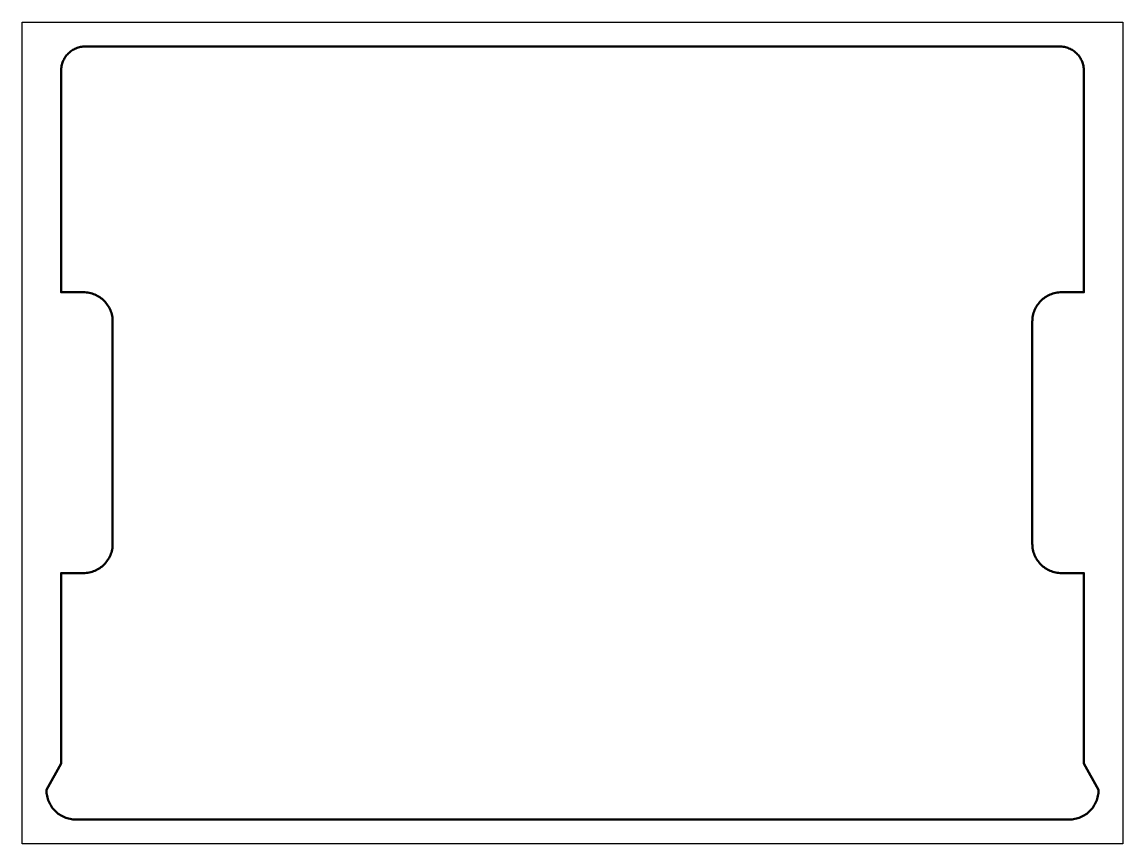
# Model space of a CAD drawing. Header units: millimetres. Extents: x -120 to 331, y -20 to 317.
import ezdxf

# ---------------------------------------------------------------- set-up
doc = ezdxf.new("R2010")
doc.units = ezdxf.units.MM
doc.header["$MEASUREMENT"] = 0
doc.layers.get('0').update_dxf_attribs({"lineweight": 0})
doc.layers.add('Safety', color=7, linetype='Continuous', lineweight=0)

msp = doc.modelspace()

# ---------------------------------------------------------------- linework, layer by layer
at = {"color": 18, "lineweight": 50, "true_color": 0x000000}
msp.add_lwpolyline([(308.65, -9.58), (309.27, -9.57), (309.89, -9.52), (310.49, -9.45), (311.09, -9.34), (311.67, -9.2), (312.25, -9.04), (312.81, -8.85), (313.36, -8.63), (313.9, -8.39), (314.42, -8.12), (314.93, -7.83), (315.42, -7.52), (315.89, -7.18), (316.35, -6.82), (316.79, -6.44), (317.21, -6.04), (317.61, -5.62), (317.99, -5.18), (318.35, -4.72), (318.68, -4.25), (319, -3.76), (319.29, -3.25), (319.56, -2.73), (319.8, -2.19), (320.02, -1.64), (320.21, -1.08), (320.37, -0.51), (320.51, 0.08), (320.61, 0.67), (320.69, 1.28), (320.74, 1.89), (320.75, 2.52), (314.75, 13.42), (314.75, 91.35), (314.75, 91.35), (314.75, 91.35), (314.75, 91.35), (314.75, 91.35), (314.75, 91.35), (314.73, 91.35), (314.69, 91.35), (314.62, 91.35), (305.62, 91.35), (305.01, 91.36), (304.4, 91.41), (303.8, 91.48), (303.21, 91.59), (302.63, 91.72), (302.06, 91.89), (301.5, 92.07), (300.95, 92.29), (300.42, 92.53), (299.9, 92.79), (299.4, 93.08), (298.91, 93.4), (298.44, 93.73), (297.99, 94.09), (297.56, 94.46), (297.14, 94.86), (296.74, 95.28), (296.36, 95.71), (296.01, 96.17), (295.67, 96.64), (295.36, 97.12), (295.07, 97.63), (294.81, 98.14), (294.57, 98.67), (294.35, 99.22), (294.16, 99.78), (294, 100.35), (293.87, 100.93), (293.76, 101.52), (293.69, 102.12), (293.64, 102.73), (293.62, 103.35), (293.62, 194.31), (293.64, 194.93), (293.69, 195.54), (293.76, 196.14), (293.87, 196.73), (294, 197.31), (294.16, 197.88), (294.35, 198.44), (294.57, 198.98), (294.81, 199.52), (295.07, 200.03), (295.36, 200.54), (295.67, 201.02), (296.01, 201.49), (296.36, 201.95), (296.74, 202.38), (297.14, 202.8), (297.56, 203.2), (297.99, 203.57), (298.44, 203.93), (298.91, 204.26), (299.4, 204.58), (299.9, 204.87), (300.42, 205.13), (300.95, 205.37), (301.5, 205.59), (302.06, 205.77), (302.63, 205.94), (303.21, 206.07), (303.8, 206.18), (304.4, 206.25), (305.01, 206.3), (305.62, 206.31), (314.75, 206.31), (314.75, 206.31), (314.75, 206.31), (314.75, 206.31), (314.75, 206.31), (314.75, 206.32), (314.75, 206.33), (314.75, 206.38), (314.75, 206.57), (314.75, 207.33), (314.75, 210.21), (314.75, 220.48), (314.75, 251.64), (314.75, 296.98), (314.74, 297.49), (314.7, 298), (314.64, 298.5), (314.55, 298.99), (314.44, 299.48), (314.3, 299.95), (314.14, 300.41), (313.97, 300.87), (313.77, 301.31), (313.54, 301.74), (313.3, 302.16), (313.04, 302.57), (312.76, 302.96), (312.47, 303.34), (312.15, 303.7), (311.82, 304.05), (311.48, 304.38), (311.11, 304.69), (310.73, 304.99), (310.34, 305.27), (309.94, 305.53), (309.52, 305.77), (309.09, 305.99), (308.64, 306.19), (308.19, 306.37), (307.73, 306.53), (307.25, 306.66), (306.77, 306.77), (306.27, 306.86), (305.77, 306.92), (305.27, 306.96), (304.75, 306.98), (-94.01, 306.98), (-94.14, 306.98), (-94.66, 306.96), (-95.17, 306.92), (-95.67, 306.86), (-96.16, 306.77), (-96.64, 306.66), (-97.12, 306.53), (-97.58, 306.37), (-98.04, 306.19), (-98.48, 305.99), (-98.91, 305.77), (-99.33, 305.53), (-99.73, 305.27), (-100.13, 304.99), (-100.5, 304.69), (-100.87, 304.38), (-101.21, 304.05), (-101.55, 303.7), (-101.86, 303.34), (-102.16, 302.96), (-102.44, 302.57), (-102.7, 302.16), (-102.94, 301.74), (-103.16, 301.31), (-103.36, 300.87), (-103.54, 300.41), (-103.69, 299.95), (-103.83, 299.48), (-103.94, 298.99), (-104.03, 298.5), (-104.09, 298), (-104.13, 297.49), (-104.14, 296.98), (-104.14, 206.31), (-104.14, 206.31), (-104.14, 206.31), (-104.14, 206.31), (-104.14, 206.31), (-104.14, 206.31), (-104.14, 206.31), (-104.12, 206.31), (-104.08, 206.31), (-104.01, 206.31), (-95.02, 206.31), (-94.4, 206.3), (-93.79, 206.25), (-93.19, 206.18), (-92.6, 206.07), (-92.02, 205.94), (-91.45, 205.77), (-90.89, 205.59), (-90.34, 205.37), (-89.81, 205.13), (-89.3, 204.87), (-88.79, 204.58), (-88.31, 204.26), (-87.84, 203.93), (-87.38, 203.57), (-86.95, 203.2), (-86.53, 202.8), (-86.13, 202.38), (-85.76, 201.95), (-85.4, 201.49), (-85.07, 201.02), (-84.75, 200.54), (-84.46, 200.03), (-84.2, 199.52), (-83.96, 198.98), (-83.74, 198.44), (-83.56, 197.88), (-83.39, 197.31), (-83.26, 196.73), (-83.15, 196.14), (-83.08, 195.54), (-83.03, 194.93), (-83.02, 194.31), (-83.02, 103.35), (-83.03, 102.73), (-83.08, 102.12), (-83.15, 101.52), (-83.26, 100.93), (-83.39, 100.35), (-83.56, 99.78), (-83.74, 99.22), (-83.96, 98.67), (-84.2, 98.14), (-84.46, 97.63), (-84.75, 97.12), (-85.07, 96.64), (-85.4, 96.17), (-85.76, 95.71), (-86.13, 95.28), (-86.53, 94.86), (-86.95, 94.46), (-87.38, 94.09), (-87.84, 93.73), (-88.31, 93.4), (-88.79, 93.08), (-89.3, 92.79), (-89.81, 92.53), (-90.34, 92.29), (-90.89, 92.07), (-91.45, 91.89), (-92.02, 91.72), (-92.6, 91.59), (-93.19, 91.48), (-93.79, 91.41), (-94.4, 91.36), (-95.02, 91.35), (-104.14, 91.35), (-104.14, 91.35), (-104.14, 91.35), (-104.14, 91.35), (-104.14, 91.34), (-104.14, 91.34), (-104.14, 91.33), (-104.14, 91.29), (-104.14, 91.12), (-104.14, 90.47), (-104.14, 88), (-104.14, 79.17), (-104.14, 52.38), (-104.14, 13.42), (-110.14, 2.52), (-110.14, 2.36), (-110.14, 2.2), (-110.13, 1.89), (-110.08, 1.28), (-110, 0.67), (-109.9, 0.08), (-109.76, -0.51), (-109.6, -1.08), (-109.41, -1.64), (-109.19, -2.19), (-108.95, -2.73), (-108.68, -3.25), (-108.39, -3.76), (-108.08, -4.25), (-107.74, -4.72), (-107.38, -5.18), (-107, -5.62), (-106.6, -6.04), (-106.18, -6.44), (-105.74, -6.82), (-105.28, -7.18), (-104.81, -7.52), (-104.32, -7.83), (-103.81, -8.12), (-103.29, -8.39), (-102.75, -8.63), (-102.2, -8.85), (-101.64, -9.04), (-101.07, -9.2), (-100.48, -9.34), (-99.89, -9.45), (-99.28, -9.52), (-98.66, -9.57), (-98.04, -9.58)], close=True, dxfattribs=at)
at = {"layer": 'Safety', "color": 18, "lineweight": 25, "true_color": 0x000000}
msp.add_lwpolyline([(330.75, -19.58), (-120.14, -19.58), (-120.14, 316.98), (330.75, 316.98)], close=True, dxfattribs=at)

doc.saveas('drawing.dxf')
